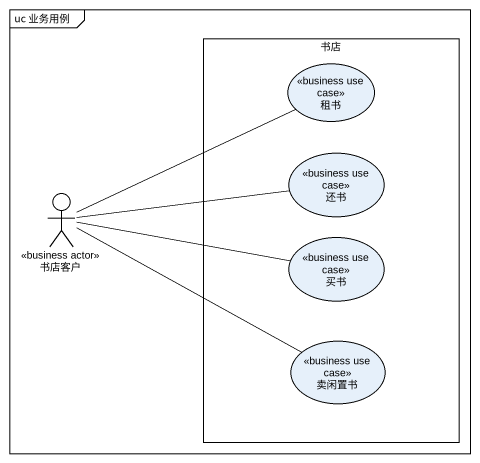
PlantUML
@startuml
mainframe uc 业务用例
rectangle 书店 {
  usecase 租书 <<business use case>>
  usecase 还书 <<business use case>>
  usecase 买书 <<business use case>>
  usecase 卖闲置书 <<business use case>>
}
actor 书店客户 <<business actor>>
书店客户 -right- 租书
书店客户 -right- 还书
书店客户 -right- 买书
书店客户 -right- 卖闲置书
@enduml
